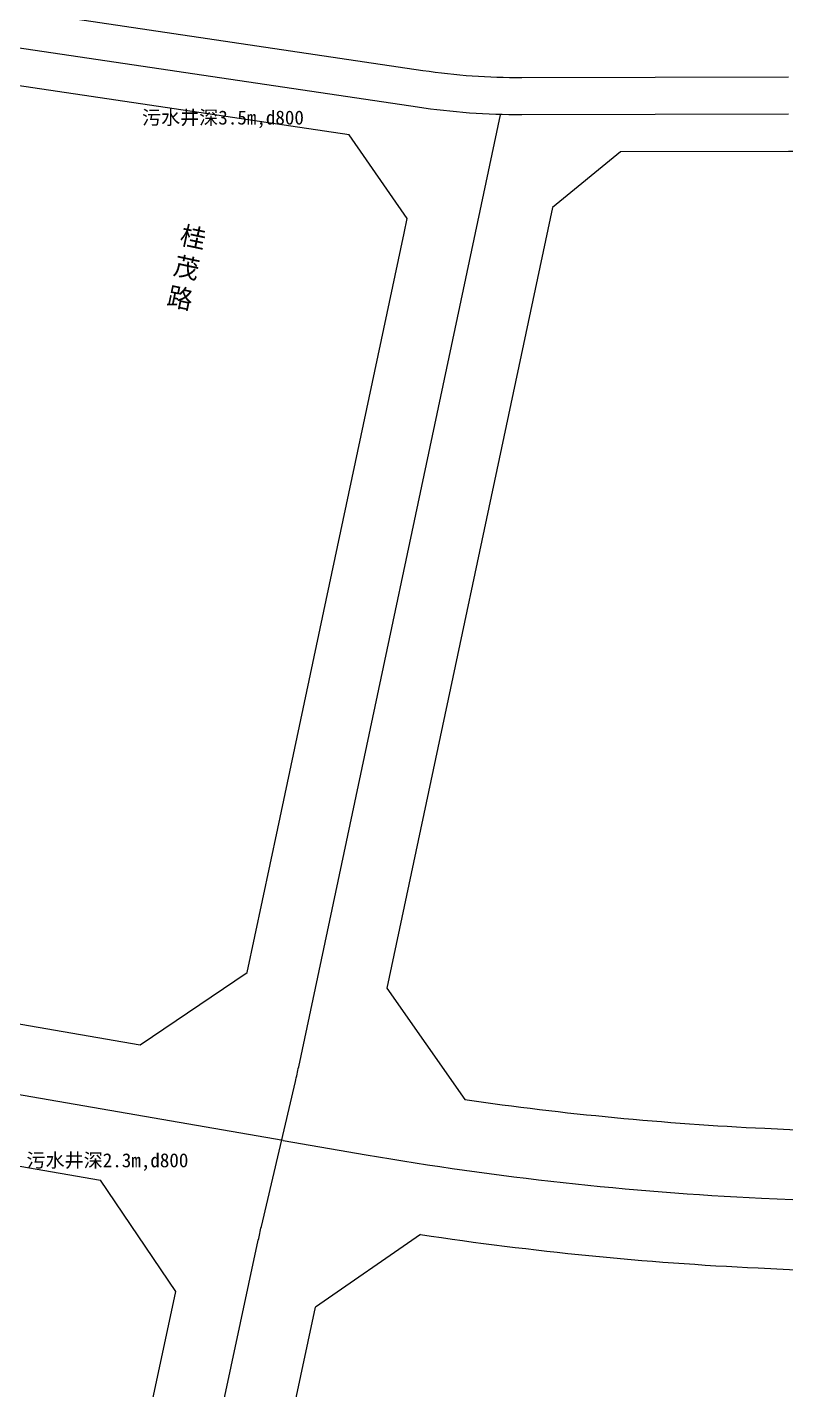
# Model space of a CAD drawing. Extents: x 529262 to 576451, y 2694391 to 2717535.
# Drawn here: x 564207.2 to 564370, y 2710622.6 to 2710914.9 of the extents above; entities that cross this region are included whole.
import ezdxf
from ezdxf.enums import TextEntityAlignment as Align
from ezdxf.xclip import XClip

# ---------------------------------------------------------------- set-up
doc = ezdxf.new("R2010")
doc.units = 0
doc.header["$XCLIPFRAME"] = 0
for name, color, linetype in [('PP-COM', 7, 'Continuous'), ('RD-中线', 40, 'Continuous'), ('RD-红线', 7, 'Continuous'), ('RD-路名', 7, 'Continuous')]:
    doc.layers.add(name, color=color, linetype=linetype)
doc.layers.add('现状管道深度（物探资料）', color=2, linetype='Continuous', plot=False)
doc.styles.get("Standard").update_dxf_attribs({"font": '', "height": 2.5, "bigfont": 'smfs.shx'})
doc.styles.add('黑体', font='simhei.ttf')
doc.styles.get('Standard').set_extended_font_data('FangSong_GB2312')

# ---------------------------------------------------------------- blocks, each defined once
blk = doc.blocks.new('A$C19FD0107')
at = {"layer": 'RD-中线', "color": 8, "linetype": 'Continuous'}
blk.add_lwpolyline([(-6627.45, 16505.62), (-6684.65, 16505.48, -0.037492), (-6707.06, 16507.11), (-6911.72, 16537.51, 0.005793), (-6923.17, 16539.07), (-7079.01, 16558.54, 0.02296), (-7088.16, 16559.26), (-7110.5, 16559.99, 0.014678), (-7122.24, 16560.02), (-7165.85, 16558.88, -0.054354), (-7198.26, 16561.55), (-7204.64, 16562.79, -0.040941), (-7228.26, 16569.39), (-7293.69, 16593.62, -0.100519), (-7334.28, 16618.79), (-7334.11, 16618.63, 0.047686), (-7352.15, 16632.63), (-7374.57, 16646.83, 0.049953), (-7410.2, 16664.71, -0.000863), (-7442.34, 16677.06), (-7791.92, 16810.22, -0.001693), (-7793.18, 16810.71), (-7866.66, 16839.5, 0.022456)], format="xyb", dxfattribs=at)
at = {"layer": 'RD-中线', "color": 8, "linetype": 'Continuous', "flags": 128}
blk.add_lwpolyline([(-6832.92, 15835.55), (-6741.2, 16264.11, -0.004965), (-6740.55, 16267.02), (-6733.24, 16298.13, 0.005421), (-6732.53, 16301.31), (-6689.22, 16505.47)], format="xyb", dxfattribs=at)
at = {"layer": 'RD-中线', "color": 8}
blk.add_lwpolyline([(-6735.89, 16285.46), (-7081.77, 16345.35), (-7093.95, 16347.49), (-7407.42, 16401.51), (-7408.07, 16401.63)], dxfattribs=at)
blk.add_lwpolyline([(-6735.89, 16285.46), (-6718.06, 16282.4, 0.030508), (-6633.22, 16273.12), (-6626.5, 16272.8, 0.024076), (-6607.25, 16272.8), (-6601.04, 16273.1, 0.005515), (-6596.64, 16273.36), (-6580.11, 16274.53, 0.09706), (-6505.85, 16294.59), (-6459.2, 16317.56, 0.002667), (-6457.29, 16318.51), (-6379.21, 16357.69, -0.014246)], format="xyb", dxfattribs=at)
at = {"layer": 'RD-红线', "color": 8, "linetype": 'Continuous'}
for points in [[(-7301.68, 16605.11), (-7225.48, 16576.9, 0.040941), (-7203.12, 16570.64), (-7196.74, 16569.41, 0.054354), (-7166.06, 16566.88), (-7122.45, 16568.02, -0.014678), (-7110.24, 16567.98), (-7087.9, 16567.26, -0.02296), (-7078.02, 16566.48), (-6922.18, 16547.01, -0.005793), (-6910.54, 16545.42), (-6705.88, 16515.02, 0.037492), (-6684.67, 16513.48), (-6627.47, 16513.62, 0.003351)], [(-6709.27, 16483.25), (-6721.74, 16501.2, 0.43236)]]:
    blk.add_lwpolyline(points, format="xyb", dxfattribs=at)
at = {"layer": 'RD-红线', "color": 8}
for points in [[(-6721.74, 16501.2), (-6912.89, 16529.59, 0.005793), (-6924.17, 16531.14), (-7080, 16550.6, 0.02296), (-7088.42, 16551.27), (-7110.76, 16551.99, 0.014678), (-7122.03, 16552.03), (-7165.64, 16550.88, -0.054354), (-7199.78, 16553.7), (-7206.16, 16554.93, -0.040941), (-7231.03, 16561.89), (-7291.93, 16584.44)], [(-6663.46, 16497.53), (-6678.09, 16485.64, 0.353552)], [(-6565.86, 16498.55), (-6620.62, 16497.68, -0.003351), (-6627.43, 16497.62), (-6663.46, 16497.53)], [(-6766.55, 16305.99), (-6743.57, 16321.54, 0.403252)], [(-6713.61, 16318.19), (-6696.89, 16294.25, 0.433868)], [(-6696.89, 16294.25, 0.023616), (-6632.51, 16288.1), (-6625.78, 16287.78, 0.024076), (-6607.97, 16287.78), (-6601.77, 16288.08, 0.005515), (-6597.69, 16288.33), (-6583.22, 16289.35)], [(-6758.89, 16253.12), (-6775.04, 16277.01, 0.4258)], [(-6706.39, 16265.32), (-6728.94, 16249.73, 0.396448)], [(-6706.39, 16265.32, 0.025473), (-6633.94, 16258.14)], [(-6633.94, 16258.14), (-6627.22, 16257.81, 0.014358), (-6614.87, 16257.58)]]:
    blk.add_lwpolyline(points, format="xyb", dxfattribs=at)
at = {"layer": 'RD-红线', "color": 8, "linetype": 'Continuous', "flags": 128}
for points in [[(-6726.64, 16401.37), (-6709.93, 16480.13), (-6709.27, 16483.25)], [(-7336.27, 16404.47), (-7091.38, 16362.27), (-7079.19, 16360.12), (-6766.55, 16305.99)], [(-6737.02, 16352.41), (-6726.64, 16401.37)], [(-6743.57, 16321.54), (-6737.02, 16352.41)], [(-6964.33, 16309.79), (-6956.45, 16308.42), (-6775.04, 16277.01)], [(-6775.41, 16175.95), (-6758.89, 16253.12)], [(-6745.84, 16170.73), (-6728.94, 16249.73)]]:
    blk.add_lwpolyline(points, dxfattribs=at)
at = {"layer": 'RD-红线', "color": 8}
blk.add_lwpolyline([(-6678.09, 16485.64), (-6713.61, 16318.19)], dxfattribs=at)

msp = doc.modelspace()

# ---------------------------------------------------------------- block references
at = {"layer": 'PP-COM'}
ref = msp.add_blockref('A$C19FD0107', (570997.993, 2694390.603), dxfattribs=at)
XClip(ref).set_block_clipping_path([(-9366.4383134884, 14428.6043910822), (-3328.4480743363, 17452.7484863754)])

# ---------------------------------------------------------------- texts
at = {"layer": 'RD-路名', "color": 7, "linetype": 'Continuous', "insert": (564240.582, 2710872.363), "char_height": 4, "width": 50.99419, "attachment_point": 1, "rotation": 347.91475, "style": '黑体'}
msp.add_mtext('桂\\P茂\\P路', dxfattribs=at)
at = {"layer": '现状管道深度（物探资料）'}
for s, p in [('污水井深3.5m,d800', (564249.205, 2710895.506)), ('污水井深2.3m,d800', (564224.42, 2710671.845))]:
    msp.add_text(s, height=3, dxfattribs=at).set_placement(p, align=Align.MIDDLE_CENTER)

doc.saveas('drawing.dxf')
